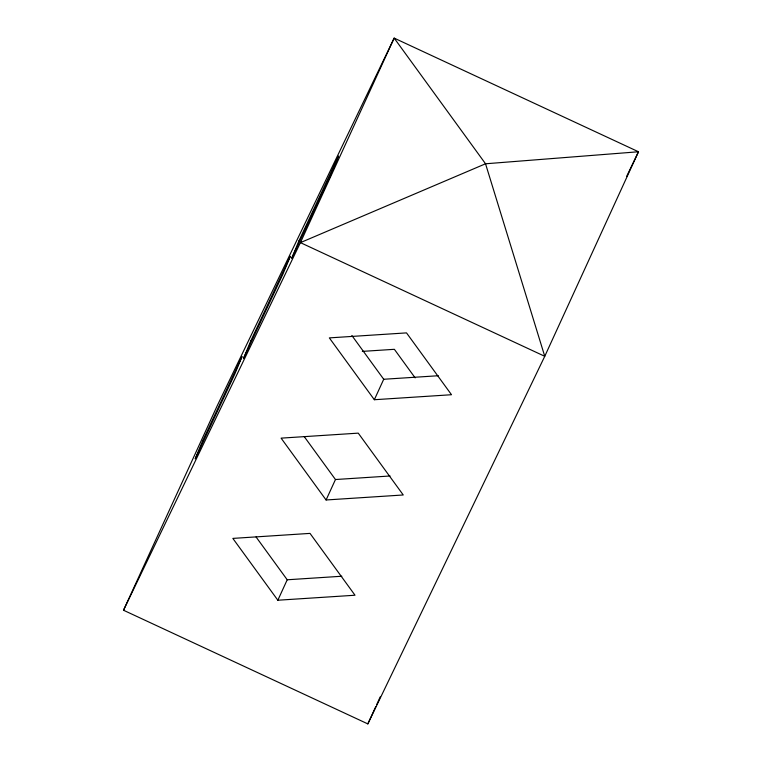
<?xml version="1.0" encoding="UTF-8"?>
<svg xmlns="http://www.w3.org/2000/svg" width="762" height="762" viewBox="0 0 762 762"><rect width="100%" height="100%" fill="white"/><g stroke="black" fill="none" stroke-linecap="round" stroke-linejoin="round"><path stroke-width="1.14" d="M123.511 610.238L217.246 405.698L394.164 38.1L638.489 151.762L544.754 356.302L367.836 723.9L123.511 610.238L300.418 242.63L394.164 38.1L485.537 163.782L544.754 356.302L300.418 242.63L485.537 163.782L638.489 151.762L626.631 176.413M277.844 600.227L232.839 538.401L310.01 533.39L355.006 595.227L277.844 600.227L287.217 579.777L256.061 536.972M326.088 499.977L281.092 438.14L358.254 433.14L403.25 494.976L326.088 499.977L335.461 479.527L304.314 436.712M374.342 399.726L329.336 337.89L406.508 332.889L451.504 394.726L374.342 399.726L383.715 379.266L351.863 335.509M367.836 723.9L375.771 706.584M376.771 704.421L380.238 696.849M362.321 351.387L394.373 349.31L415.138 377.857M383.715 379.266L438.321 375.733M335.461 479.527L390.077 475.983M287.217 579.777L341.824 576.234M202.54 441.131L195.196 458.848L234.706 374.294L242.059 356.578L202.54 441.131M250.793 340.871L243.44 358.588L282.959 274.044L290.312 256.327L250.793 340.871M299.047 240.621L291.694 258.337L331.213 173.784L338.557 156.067L299.047 240.621"/></g></svg>
